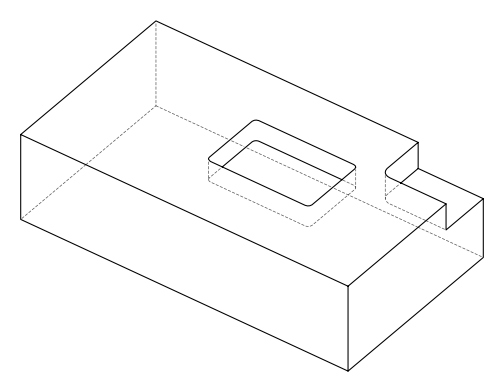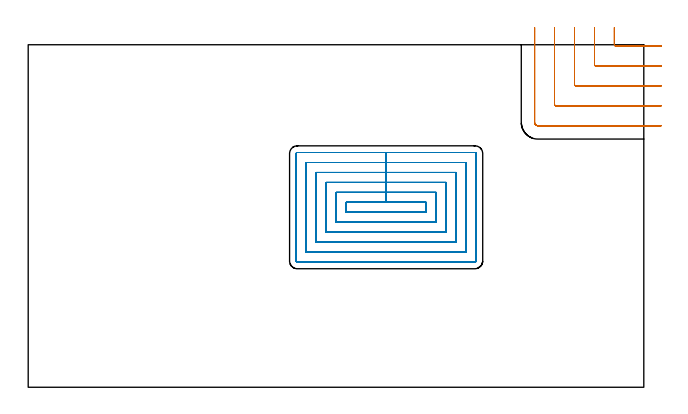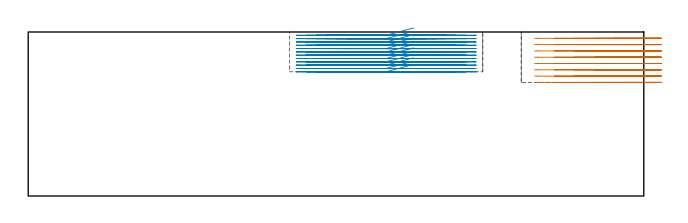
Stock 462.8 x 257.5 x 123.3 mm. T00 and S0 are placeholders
(PLAN: 2 operations, 1 tool changes, 52.8 min)
(1 MILL_CORNER_NOTCH_RECTANGULAR | CORNER_NOTCH_RECTANGULAR | UGT0201_094 | Follow Part, ap 5, ae 75% | 9.72 min | 246224 mm3)
(2 MILL_RECTANGULAR_POCKET | POCKET_RECTANGULAR_STRAIGHT | NXT0201_013 | Follow Part, ap 2.5, ae 75% | 43.03 min | 400303 mm3)
(TOOL UGT0201_094 | End mill 20 mm | D20 FL38 Z4)
(TOOL NXT0201_013 | ENDMILL 10mm | D10 FL30 Z4)
(OP 1 MILL_CORNER_NOTCH_RECTANGULAR)
G17 G21 G94 G90
T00 M6
G54
G17 G0 G90 X440.7 Y270.5 S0 M3
G43 Z133.3 H0
Z118.562
G94 G1 Y267.5 F250.
Y257.594 F500.
G3 X441.694 Y256.6 R1.
G1 X472.8
X475.8 F250.
G0 Z133.3
X425.7 Y270.5
Z118.562
G1 Y267.5
Y242.594 F500.
G3 X426.694 Y241.6 R1.
G1 X472.8
X475.8 F250.
G0 Z133.3
X410.7 Y270.5
Z118.562
G1 Y267.5
Y227.595 F500.
G3 X411.695 Y226.6 R1.
G1 X472.8
X475.8 F250.
G0 Z133.3
X395.7 Y270.5
Z118.562
G1 Y267.5
Y212.595 F500.
G3 X396.695 Y211.6 R1.
G1 X472.8
X475.8 F250.
G0 Z133.3
X380.7 Y270.5
Z118.562
G1 Y267.5
Y199.1 F500.
G3 X383.2 Y196.6 R2.5
G1 X472.8
X475.8 F250.
G0 Z133.3
X440.7 Y270.5
Z113.825
G1 Y267.5
Y257.594 F500.
G3 X441.694 Y256.6 R1.
G1 X472.8
X475.8 F250.
G0 Z133.3
X425.7 Y270.5
Z113.825
G1 Y267.5
Y242.594 F500.
G3 X426.694 Y241.6 R1.
G1 X472.8
X475.8 F250.
G0 Z133.3
X410.7 Y270.5
Z113.825
G1 Y267.5
Y227.595 F500.
G3 X411.695 Y226.6 R1.
G1 X472.8
X475.8 F250.
G0 Z133.3
X395.7 Y270.5
Z113.825
G1 Y267.5
Y212.595 F500.
G3 X396.695 Y211.6 R1.
G1 X472.8
X475.8 F250.
G0 Z133.3
X380.7 Y270.5
Z113.825
G1 Y267.5
Y199.1 F500.
G3 X383.2 Y196.6 R2.5
G1 X472.8
X475.8 F250.
G0 Z133.3
X440.7 Y270.5
Z109.087
G1 Y267.5
Y257.594 F500.
G3 X441.694 Y256.6 R1.
G1 X472.8
X475.8 F250.
G0 Z133.3
X425.7 Y270.5
Z109.087
G1 Y267.5
Y242.594 F500.
G3 X426.694 Y241.6 R1.
G1 X472.8
X475.8 F250.
G0 Z133.3
X410.7 Y270.5
Z109.087
G1 Y267.5
Y227.595 F500.
G3 X411.695 Y226.6 R1.
G1 X472.8
X475.8 F250.
G0 Z133.3
X395.7 Y270.5
Z109.087
G1 Y267.5
Y212.595 F500.
G3 X396.695 Y211.6 R1.
G1 X472.8
X475.8 F250.
G0 Z133.3
X380.7 Y270.5
Z109.087
G1 Y267.5
Y199.1 F500.
G3 X383.2 Y196.6 R2.5
G1 X472.8
X475.8 F250.
G0 Z133.3
X440.7 Y270.5
Z104.35
G1 Y267.5
Y257.594 F500.
G3 X441.694 Y256.6 R1.
G1 X472.8
X475.8 F250.
G0 Z133.3
X425.7 Y270.5
Z104.35
G1 Y267.5
Y242.594 F500.
G3 X426.694 Y241.6 R1.
G1 X472.8
X475.8 F250.
G0 Z133.3
X410.7 Y270.5
Z104.35
G1 Y267.5
Y227.595 F500.
G3 X411.695 Y226.6 R1.
G1 X472.8
X475.8 F250.
G0 Z133.3
X395.7 Y270.5
Z104.35
G1 Y267.5
Y212.595 F500.
G3 X396.695 Y211.6 R1.
G1 X472.8
X475.8 F250.
G0 Z133.3
X380.7 Y270.5
Z104.35
G1 Y267.5
Y199.1 F500.
G3 X383.2 Y196.6 R2.5
G1 X472.8
X475.8 F250.
G0 Z133.3
X440.7 Y270.5
Z99.612
G1 Y267.5
Y257.594 F500.
G3 X441.694 Y256.6 R1.
G1 X472.8
X475.8 F250.
G0 Z133.3
X425.7 Y270.5
Z99.612
G1 Y267.5
Y242.594 F500.
G3 X426.694 Y241.6 R1.
G1 X472.8
X475.8 F250.
G0 Z133.3
X410.7 Y270.5
Z99.612
G1 Y267.5
Y227.595 F500.
G3 X411.695 Y226.6 R1.
G1 X472.8
X475.8 F250.
G0 Z133.3
X395.7 Y270.5
Z99.612
G1 Y267.5
Y212.595 F500.
G3 X396.695 Y211.6 R1.
G1 X472.8
X475.8 F250.
G0 Z133.3
X380.7 Y270.5
Z99.612
G1 Y267.5
Y199.1 F500.
G3 X383.2 Y196.6 R2.5
G1 X472.8
X475.8 F250.
G0 Z133.3
X440.7 Y270.5
Z94.875
G1 Y267.5
Y257.594 F500.
G3 X441.694 Y256.6 R1.
G1 X472.8
X475.8 F250.
G0 Z133.3
X425.7 Y270.5
Z94.875
G1 Y267.5
Y242.594 F500.
G3 X426.694 Y241.6 R1.
G1 X472.8
X475.8 F250.
G0 Z133.3
X410.7 Y270.5
Z94.875
G1 Y267.5
Y227.595 F500.
G3 X411.695 Y226.6 R1.
G1 X472.8
X475.8 F250.
G0 Z133.3
X395.7 Y270.5
Z94.875
G1 Y267.5
Y212.595 F500.
G3 X396.695 Y211.6 R1.
G1 X472.8
X475.8 F250.
G0 Z133.3
X380.7 Y270.5
Z94.875
G1 Y267.5
Y199.1 F500.
G3 X383.2 Y196.6 R2.5
G1 X472.8
X475.8 F250.
G0 Z133.3
X440.7 Y270.5
Z90.137
G1 Y267.5
Y257.594 F500.
G3 X441.694 Y256.6 R1.
G1 X472.8
X475.8 F250.
G0 Z133.3
X425.7 Y270.5
Z90.137
G1 Y267.5
Y242.594 F500.
G3 X426.694 Y241.6 R1.
G1 X472.8
X475.8 F250.
G0 Z133.3
X410.7 Y270.5
Z90.137
G1 Y267.5
Y227.595 F500.
G3 X411.695 Y226.6 R1.
G1 X472.8
X475.8 F250.
G0 Z133.3
X395.7 Y270.5
Z90.137
G1 Y267.5
Y212.595 F500.
G3 X396.695 Y211.6 R1.
G1 X472.8
X475.8 F250.
G0 Z133.3
X380.7 Y270.5
Z90.137
G1 Y267.5
Y199.1 F500.
G3 X383.2 Y196.6 R2.5
G1 X472.8
X475.8 F250.
G0 Z133.3
X440.7 Y270.5
Z85.4
G1 Y267.5
Y257.594 F500.
G3 X441.694 Y256.6 R1.
G1 X472.8
X475.8 F250.
G0 Z133.3
X425.7 Y270.5
Z85.4
G1 Y267.5
Y242.594 F500.
G3 X426.694 Y241.6 R1.
G1 X472.8
X475.8 F250.
G0 Z133.3
X410.7 Y270.5
Z85.4
G1 Y267.5
Y227.595 F500.
G3 X411.695 Y226.6 R1.
G1 X472.8
X475.8 F250.
G0 Z133.3
X395.7 Y270.5
Z85.4
G1 Y267.5
Y212.595 F500.
G3 X396.695 Y211.6 R1.
G1 X472.8
X475.8 F250.
G0 Z133.3
X380.7 Y270.5
Z85.4
G1 Y267.5
Y199.1 F500.
G3 X383.2 Y196.6 R2.5
G1 X472.8
X475.8 F250.
G0 Z133.3
M5
M2
(OP 2 MILL_RECTANGULAR_POCKET)
G17 G21 G94 G90
T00 M6
G54
G17 G0 G90 X289.595 Y139. S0 M3
G43 Z133.3 H0
Z126.3
G94 G1 X269.1 Z120.808 F250.
X239. F500.
Y131.6
X299.2
Y139.
X269.1
Y146.5
X231.5
Y124.1
X306.7
Y146.5
X269.1
Y154.
X224.
Y116.6
X314.2
Y154.
X269.1
Y161.5
X216.5
Y109.1
X321.7
Y161.5
X269.1
Y169.
X209.
Y101.6
X329.2
Y169.
X269.1
Y176.5
X202.3
G3 X201.5 Y175.7 R0.8
G1 Y94.9
G3 X202.3 Y94.1 R0.8
G1 X335.9
G3 X336.7 Y94.9 R0.8
G1 Y175.7
G3 X335.9 Y176.5 R0.8
G1 X269.1
X268.1
G0 X289.595 Y139. Z123.808
G1 X269.1 Z118.317 F250.
X239. F500.
Y131.6
X299.2
Y139.
X269.1
Y146.5
X231.5
Y124.1
X306.7
Y146.5
X269.1
Y154.
X224.
Y116.6
X314.2
Y154.
X269.1
Y161.5
X216.5
Y109.1
X321.7
Y161.5
X269.1
Y169.
X209.
Y101.6
X329.2
Y169.
X269.1
Y176.5
X202.3
G3 X201.5 Y175.7 R0.8
G1 Y94.9
G3 X202.3 Y94.1 R0.8
G1 X335.9
G3 X336.7 Y94.9 R0.8
G1 Y175.7
G3 X335.9 Y176.5 R0.8
G1 X269.1
X268.1
G0 X289.595 Y139. Z121.317
G1 X269.1 Z115.825 F250.
X239. F500.
Y131.6
X299.2
Y139.
X269.1
Y146.5
X231.5
Y124.1
X306.7
Y146.5
X269.1
Y154.
X224.
Y116.6
X314.2
Y154.
X269.1
Y161.5
X216.5
Y109.1
X321.7
Y161.5
X269.1
Y169.
X209.
Y101.6
X329.2
Y169.
X269.1
Y176.5
X202.3
G3 X201.5 Y175.7 R0.8
G1 Y94.9
G3 X202.3 Y94.1 R0.8
G1 X335.9
G3 X336.7 Y94.9 R0.8
G1 Y175.7
G3 X335.9 Y176.5 R0.8
G1 X269.1
X268.1
G0 X289.595 Y139. Z118.825
G1 X269.1 Z113.333 F250.
X239. F500.
Y131.6
X299.2
Y139.
X269.1
Y146.5
X231.5
Y124.1
X306.7
Y146.5
X269.1
Y154.
X224.
Y116.6
X314.2
Y154.
X269.1
Y161.5
X216.5
Y109.1
X321.7
Y161.5
X269.1
Y169.
X209.
Y101.6
X329.2
Y169.
X269.1
Y176.5
X202.3
G3 X201.5 Y175.7 R0.8
G1 Y94.9
G3 X202.3 Y94.1 R0.8
G1 X335.9
G3 X336.7 Y94.9 R0.8
G1 Y175.7
G3 X335.9 Y176.5 R0.8
G1 X269.1
X268.1
G0 X289.595 Y139. Z116.333
G1 X269.1 Z110.842 F250.
X239. F500.
Y131.6
X299.2
Y139.
X269.1
Y146.5
X231.5
Y124.1
X306.7
Y146.5
X269.1
Y154.
X224.
Y116.6
X314.2
Y154.
X269.1
Y161.5
X216.5
Y109.1
X321.7
Y161.5
X269.1
Y169.
X209.
Y101.6
X329.2
Y169.
X269.1
Y176.5
X202.3
G3 X201.5 Y175.7 R0.8
G1 Y94.9
G3 X202.3 Y94.1 R0.8
G1 X335.9
G3 X336.7 Y94.9 R0.8
G1 Y175.7
G3 X335.9 Y176.5 R0.8
G1 X269.1
X268.1
G0 X289.595 Y139. Z113.842
G1 X269.1 Z108.35 F250.
X239. F500.
Y131.6
X299.2
Y139.
X269.1
Y146.5
X231.5
Y124.1
X306.7
Y146.5
X269.1
Y154.
X224.
Y116.6
X314.2
Y154.
X269.1
Y161.5
X216.5
Y109.1
X321.7
Y161.5
X269.1
Y169.
X209.
Y101.6
X329.2
Y169.
X269.1
Y176.5
X202.3
G3 X201.5 Y175.7 R0.8
G1 Y94.9
G3 X202.3 Y94.1 R0.8
G1 X335.9
G3 X336.7 Y94.9 R0.8
G1 Y175.7
G3 X335.9 Y176.5 R0.8
G1 X269.1
X268.1
G0 X289.595 Y139. Z111.35
G1 X269.1 Z105.858 F250.
X239. F500.
Y131.6
X299.2
Y139.
X269.1
Y146.5
X231.5
Y124.1
X306.7
Y146.5
X269.1
Y154.
X224.
Y116.6
X314.2
Y154.
X269.1
Y161.5
X216.5
Y109.1
X321.7
Y161.5
X269.1
Y169.
X209.
Y101.6
X329.2
Y169.
X269.1
Y176.5
X202.3
G3 X201.5 Y175.7 R0.8
G1 Y94.9
G3 X202.3 Y94.1 R0.8
G1 X335.9
G3 X336.7 Y94.9 R0.8
G1 Y175.7
G3 X335.9 Y176.5 R0.8
G1 X269.1
X268.1
G0 X289.595 Y139. Z108.858
G1 X269.1 Z103.367 F250.
X239. F500.
Y131.6
X299.2
Y139.
X269.1
Y146.5
X231.5
Y124.1
X306.7
Y146.5
X269.1
Y154.
X224.
Y116.6
X314.2
Y154.
X269.1
Y161.5
X216.5
Y109.1
X321.7
Y161.5
X269.1
Y169.
X209.
Y101.6
X329.2
Y169.
X269.1
Y176.5
X202.3
G3 X201.5 Y175.7 R0.8
G1 Y94.9
G3 X202.3 Y94.1 R0.8
G1 X335.9
G3 X336.7 Y94.9 R0.8
G1 Y175.7
G3 X335.9 Y176.5 R0.8
G1 X269.1
X268.1
G0 X289.595 Y139. Z106.367
G1 X269.1 Z100.875 F250.
X239. F500.
Y131.6
X299.2
Y139.
X269.1
Y146.5
X231.5
Y124.1
X306.7
Y146.5
X269.1
Y154.
X224.
Y116.6
X314.2
Y154.
X269.1
Y161.5
X216.5
Y109.1
X321.7
Y161.5
X269.1
Y169.
X209.
Y101.6
X329.2
Y169.
X269.1
Y176.5
X202.3
G3 X201.5 Y175.7 R0.8
G1 Y94.9
G3 X202.3 Y94.1 R0.8
G1 X335.9
G3 X336.7 Y94.9 R0.8
G1 Y175.7
G3 X335.9 Y176.5 R0.8
G1 X269.1
X268.1
G0 X289.595 Y139. Z103.875
G1 X269.1 Z98.383 F250.
X239. F500.
Y131.6
X299.2
Y139.
X269.1
Y146.5
X231.5
Y124.1
X306.7
Y146.5
X269.1
Y154.
X224.
Y116.6
X314.2
Y154.
X269.1
Y161.5
X216.5
Y109.1
X321.7
Y161.5
X269.1
Y169.
X209.
Y101.6
X329.2
Y169.
X269.1
Y176.5
X202.3
G3 X201.5 Y175.7 R0.8
G1 Y94.9
G3 X202.3 Y94.1 R0.8
G1 X335.9
G3 X336.7 Y94.9 R0.8
G1 Y175.7
G3 X335.9 Y176.5 R0.8
G1 X269.1
X268.1
G0 X289.595 Y139. Z101.383
G1 X269.1 Z95.892 F250.
X239. F500.
Y131.6
X299.2
Y139.
X269.1
Y146.5
X231.5
Y124.1
X306.7
Y146.5
X269.1
Y154.
X224.
Y116.6
X314.2
Y154.
X269.1
Y161.5
X216.5
Y109.1
X321.7
Y161.5
X269.1
Y169.
X209.
Y101.6
X329.2
Y169.
X269.1
Y176.5
X202.3
G3 X201.5 Y175.7 R0.8
G1 Y94.9
G3 X202.3 Y94.1 R0.8
G1 X335.9
G3 X336.7 Y94.9 R0.8
G1 Y175.7
G3 X335.9 Y176.5 R0.8
G1 X269.1
X268.1
G0 X289.595 Y139. Z98.892
G1 X269.1 Z93.4 F250.
X239. F500.
Y131.6
X299.2
Y139.
X269.1
Y146.5
X231.5
Y124.1
X306.7
Y146.5
X269.1
Y154.
X224.
Y116.6
X314.2
Y154.
X269.1
Y161.5
X216.5
Y109.1
X321.7
Y161.5
X269.1
Y169.
X209.
Y101.6
X329.2
Y169.
X269.1
Y176.5
X202.3
G3 X201.5 Y175.7 R0.8
G1 Y94.9
G3 X202.3 Y94.1 R0.8
G1 X335.9
G3 X336.7 Y94.9 R0.8
G1 Y175.7
G3 X335.9 Y176.5 R0.8
G1 X269.1
X268.1
G0 Z133.3
M5
M2
